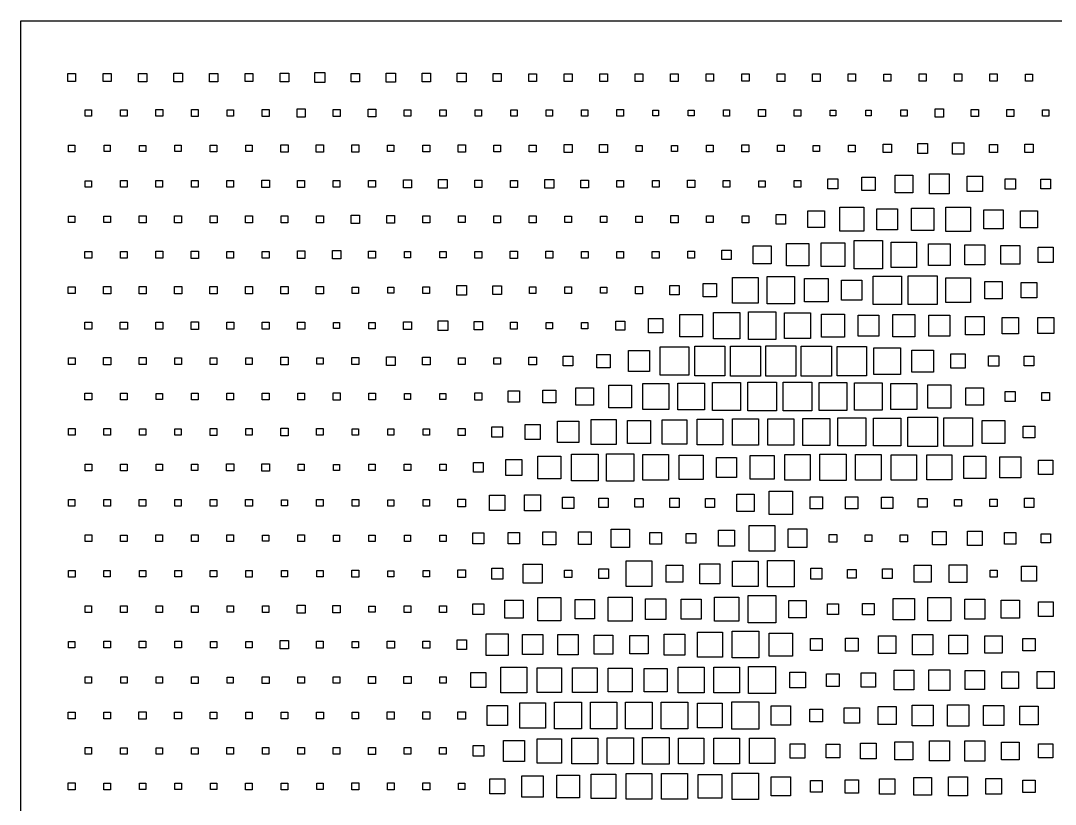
# Model space of a CAD drawing. Extents: x 0 to 29.7, y -29.7 to 0.
# Drawn here: x 0 to 19.67, y -14.9 to 0 of the extents above; entities that cross this region are included whole.
import ezdxf

# ---------------------------------------------------------------- set-up
doc = ezdxf.new("R2010")
doc.units = 0
doc.header["$MEASUREMENT"] = 0
doc.layers.add('LAYER_1', color=7, linetype='CONTINUOUS')

# ---------------------------------------------------------------- blocks, each defined once
blk = doc.blocks.new('BLOCK_2')
at = {"layer": 'LAYER_1', "color": 7}
for points in [[(0.895, -1.007), (1.045, -1.007), (1.045, -1.157), (0.895, -1.157), (0.895, -1.007)], [(1.568, -1.006), (1.719, -1.006), (1.719, -1.157), (1.568, -1.157), (1.568, -1.006)], [(2.239, -1.003), (2.396, -1.003), (2.396, -1.16), (2.239, -1.16), (2.239, -1.003)], [(2.911, -1), (3.073, -1), (3.073, -1.163), (2.911, -1.163), (2.911, -1)], [(3.586, -1.002), (3.745, -1.002), (3.745, -1.161), (3.586, -1.161), (3.586, -1.002)], [(4.264, -1.006), (4.415, -1.006), (4.415, -1.157), (4.264, -1.157), (4.264, -1.006)], [(4.93, -0.998), (5.097, -0.998), (5.097, -1.165), (4.93, -1.165), (4.93, -0.998)], [(5.591, -0.985), (5.784, -0.985), (5.784, -1.178), (5.591, -1.178), (5.591, -0.985)], [(6.283, -1.003), (6.441, -1.003), (6.441, -1.161), (6.283, -1.161), (6.283, -1.003)], [(6.95, -0.996), (7.122, -0.996), (7.122, -1.167), (6.95, -1.167), (6.95, -0.996)], [(7.629, -1.001), (7.79, -1.001), (7.79, -1.162), (7.629, -1.162), (7.629, -1.001)], [(8.3, -0.998), (8.467, -0.998), (8.467, -1.165), (8.3, -1.165), (8.3, -0.998)], [(8.98, -1.004), (9.135, -1.004), (9.135, -1.159), (8.98, -1.159), (8.98, -1.004)], [(9.659, -1.009), (9.805, -1.009), (9.805, -1.155), (9.659, -1.155), (9.659, -1.009)], [(10.332, -1.008), (10.48, -1.008), (10.48, -1.155), (10.332, -1.155), (10.332, -1.008)], [(11.007, -1.009), (11.153, -1.009), (11.153, -1.155), (11.007, -1.155), (11.007, -1.009)], [(11.68, -1.008), (11.827, -1.008), (11.827, -1.155), (11.68, -1.155), (11.68, -1.008)], [(12.355, -1.009), (12.501, -1.009), (12.501, -1.154), (12.355, -1.154), (12.355, -1.009)], [(13.033, -1.013), (13.171, -1.013), (13.171, -1.151), (13.033, -1.151), (13.033, -1.013)], [(13.706, -1.012), (13.846, -1.012), (13.846, -1.152), (13.706, -1.152), (13.706, -1.012)], [(14.377, -1.009), (14.523, -1.009), (14.523, -1.154), (14.377, -1.154), (14.377, -1.009)], [(15.052, -1.009), (15.196, -1.009), (15.196, -1.154), (15.052, -1.154), (15.052, -1.009)], [(15.729, -1.013), (15.867, -1.013), (15.867, -1.15), (15.729, -1.15), (15.729, -1.013)], [(16.405, -1.015), (16.538, -1.015), (16.538, -1.148), (16.405, -1.148), (16.405, -1.015)], [(17.078, -1.013), (17.214, -1.013), (17.214, -1.15), (17.078, -1.15), (17.078, -1.013)], [(17.75, -1.012), (17.89, -1.012), (17.89, -1.151), (17.75, -1.151), (17.75, -1.012)], [(18.424, -1.012), (18.564, -1.012), (18.564, -1.152), (18.424, -1.152), (18.424, -1.012)], [(19.101, -1.014), (19.236, -1.014), (19.236, -1.149), (19.101, -1.149), (19.101, -1.014)], [(1.228, -1.696), (1.346, -1.696), (1.346, -1.815), (1.228, -1.815), (1.228, -1.696)], [(1.899, -1.694), (2.023, -1.694), (2.023, -1.817), (1.899, -1.817), (1.899, -1.694)], [(2.571, -1.692), (2.699, -1.692), (2.699, -1.819), (2.571, -1.819), (2.571, -1.692)], [(3.244, -1.691), (3.374, -1.691), (3.374, -1.82), (3.244, -1.82), (3.244, -1.691)], [(3.922, -1.694), (4.044, -1.694), (4.044, -1.817), (3.922, -1.817), (3.922, -1.694)], [(4.593, -1.691), (4.721, -1.691), (4.721, -1.82), (4.593, -1.82), (4.593, -1.691)], [(5.253, -1.678), (5.409, -1.678), (5.409, -1.834), (5.253, -1.834), (5.253, -1.678)], [(5.938, -1.688), (6.072, -1.688), (6.072, -1.823), (5.938, -1.823), (5.938, -1.688)], [(6.604, -1.681), (6.754, -1.681), (6.754, -1.83), (6.604, -1.83), (6.604, -1.681)], [(7.29, -1.693), (7.415, -1.693), (7.415, -1.818), (7.29, -1.818), (7.29, -1.693)], [(7.965, -1.694), (8.089, -1.694), (8.089, -1.817), (7.965, -1.817), (7.965, -1.694)], [(8.641, -1.696), (8.761, -1.696), (8.761, -1.816), (8.641, -1.816), (8.641, -1.696)], [(9.315, -1.696), (9.435, -1.696), (9.435, -1.815), (9.315, -1.815), (9.315, -1.696)], [(9.99, -1.696), (10.108, -1.696), (10.108, -1.815), (9.99, -1.815), (9.99, -1.696)], [(10.662, -1.694), (10.784, -1.694), (10.784, -1.817), (10.662, -1.817), (10.662, -1.694)], [(11.334, -1.692), (11.46, -1.692), (11.46, -1.819), (11.334, -1.819), (11.334, -1.692)], [(12.015, -1.699), (12.127, -1.699), (12.127, -1.812), (12.015, -1.812), (12.015, -1.699)], [(12.69, -1.701), (12.8, -1.701), (12.8, -1.811), (12.69, -1.811), (12.69, -1.701)], [(13.361, -1.698), (13.477, -1.698), (13.477, -1.813), (13.361, -1.813), (13.361, -1.698)], [(14.027, -1.69), (14.159, -1.69), (14.159, -1.822), (14.027, -1.822), (14.027, -1.69)], [(14.706, -1.695), (14.828, -1.695), (14.828, -1.817), (14.706, -1.817), (14.706, -1.695)], [(15.387, -1.701), (15.496, -1.701), (15.496, -1.81), (15.387, -1.81), (15.387, -1.701)], [(16.063, -1.704), (16.167, -1.704), (16.167, -1.807), (16.063, -1.807), (16.063, -1.704)], [(16.729, -1.696), (16.849, -1.696), (16.849, -1.815), (16.729, -1.815), (16.729, -1.696)], [(17.385, -1.677), (17.542, -1.677), (17.542, -1.834), (17.385, -1.834), (17.385, -1.677)], [(18.069, -1.688), (18.205, -1.688), (18.205, -1.824), (18.069, -1.824), (18.069, -1.688)], [(18.746, -1.69), (18.876, -1.69), (18.876, -1.821), (18.746, -1.821), (18.746, -1.69)], [(19.425, -1.695), (19.546, -1.695), (19.546, -1.816), (19.425, -1.816), (19.425, -1.695)], [(8.314, -2.36), (8.454, -2.36), (8.454, -2.5), (8.314, -2.5), (8.314, -2.36)], [(10.331, -2.355), (10.481, -2.355), (10.481, -2.505), (10.331, -2.505), (10.331, -2.355)], [(11.005, -2.355), (11.155, -2.355), (11.155, -2.505), (11.005, -2.505), (11.005, -2.355)], [(16.393, -2.351), (16.551, -2.351), (16.551, -2.508), (16.393, -2.508), (16.393, -2.351)], [(17.052, -2.336), (17.24, -2.336), (17.24, -2.524), (17.052, -2.524), (17.052, -2.336)], [(17.714, -2.323), (17.926, -2.323), (17.926, -2.536), (17.714, -2.536), (17.714, -2.323)], [(18.419, -2.354), (18.57, -2.354), (18.57, -2.505), (18.419, -2.505), (18.419, -2.354)], [(19.089, -2.351), (19.247, -2.351), (19.247, -2.509), (19.089, -2.509), (19.089, -2.351)], [(0.907, -2.367), (1.032, -2.367), (1.032, -2.492), (0.907, -2.492), (0.907, -2.367)], [(1.584, -2.37), (1.703, -2.37), (1.703, -2.489), (1.584, -2.489), (1.584, -2.37)], [(2.259, -2.371), (2.376, -2.371), (2.376, -2.488), (2.259, -2.488), (2.259, -2.371)], [(2.93, -2.368), (3.053, -2.368), (3.053, -2.491), (2.93, -2.491), (2.93, -2.368)], [(3.603, -2.367), (3.729, -2.367), (3.729, -2.493), (3.603, -2.493), (3.603, -2.367)], [(4.28, -2.37), (4.4, -2.37), (4.4, -2.49), (4.28, -2.49), (4.28, -2.37)], [(4.944, -2.36), (5.083, -2.36), (5.083, -2.499), (4.944, -2.499), (4.944, -2.36)], [(5.619, -2.361), (5.756, -2.361), (5.756, -2.498), (5.619, -2.498), (5.619, -2.361)], [(6.293, -2.361), (6.431, -2.361), (6.431, -2.499), (6.293, -2.499), (6.293, -2.361)], [(6.975, -2.369), (7.096, -2.369), (7.096, -2.49), (6.975, -2.49), (6.975, -2.369)], [(7.645, -2.365), (7.775, -2.365), (7.775, -2.495), (7.645, -2.495), (7.645, -2.365)], [(8.993, -2.365), (9.123, -2.365), (9.123, -2.494), (8.993, -2.494), (8.993, -2.365)], [(9.667, -2.365), (9.796, -2.365), (9.796, -2.494), (9.667, -2.494), (9.667, -2.365)], [(11.697, -2.373), (11.811, -2.373), (11.811, -2.487), (11.697, -2.487), (11.697, -2.373)], [(12.37, -2.372), (12.486, -2.372), (12.486, -2.488), (12.37, -2.488), (12.37, -2.372)], [(13.038, -2.365), (13.166, -2.365), (13.166, -2.494), (13.038, -2.494), (13.038, -2.365)], [(13.71, -2.364), (13.842, -2.364), (13.842, -2.495), (13.71, -2.495), (13.71, -2.364)], [(14.388, -2.368), (14.512, -2.368), (14.512, -2.491), (14.388, -2.491), (14.388, -2.368)], [(15.066, -2.371), (15.182, -2.371), (15.182, -2.488), (15.066, -2.488), (15.066, -2.371)], [(15.733, -2.365), (15.863, -2.365), (15.863, -2.495), (15.733, -2.495), (15.733, -2.365)], [(16.622, -2.937), (16.956, -2.937), (16.956, -3.271), (16.622, -3.271), (16.622, -2.937)], [(17.275, -2.915), (17.651, -2.915), (17.651, -3.292), (17.275, -3.292), (17.275, -2.915)], [(1.227, -3.044), (1.347, -3.044), (1.347, -3.164), (1.227, -3.164), (1.227, -3.044)], [(1.899, -3.042), (2.022, -3.042), (2.022, -3.165), (1.899, -3.165), (1.899, -3.042)], [(2.571, -3.04), (2.698, -3.04), (2.698, -3.167), (2.571, -3.167), (2.571, -3.04)], [(3.244, -3.039), (3.374, -3.039), (3.374, -3.169), (3.244, -3.169), (3.244, -3.039)], [(3.92, -3.041), (4.045, -3.041), (4.045, -3.166), (3.92, -3.166), (3.92, -3.041)], [(4.586, -3.032), (4.728, -3.032), (4.728, -3.175), (4.586, -3.175), (4.586, -3.032)], [(5.265, -3.038), (5.397, -3.038), (5.397, -3.17), (5.265, -3.17), (5.265, -3.038)], [(5.941, -3.04), (6.069, -3.04), (6.069, -3.168), (5.941, -3.168), (5.941, -3.04)], [(6.614, -3.038), (6.744, -3.038), (6.744, -3.169), (6.614, -3.169), (6.614, -3.038)], [(7.274, -3.025), (7.432, -3.025), (7.432, -3.182), (7.274, -3.182), (7.274, -3.025)], [(7.945, -3.022), (8.109, -3.022), (8.109, -3.185), (7.945, -3.185), (7.945, -3.022)], [(8.633, -3.036), (8.769, -3.036), (8.769, -3.172), (8.633, -3.172), (8.633, -3.036)], [(9.308, -3.037), (9.442, -3.037), (9.442, -3.17), (9.308, -3.17), (9.308, -3.037)], [(9.966, -3.021), (10.132, -3.021), (10.132, -3.187), (9.966, -3.187), (9.966, -3.021)], [(10.65, -3.03), (10.796, -3.03), (10.796, -3.177), (10.65, -3.177), (10.65, -3.03)], [(11.334, -3.041), (11.46, -3.041), (11.46, -3.166), (11.334, -3.166), (11.334, -3.041)], [(12.008, -3.04), (12.134, -3.04), (12.134, -3.167), (12.008, -3.167), (12.008, -3.04)], [(12.675, -3.033), (12.815, -3.033), (12.815, -3.174), (12.675, -3.174), (12.675, -3.033)], [(13.356, -3.041), (13.482, -3.041), (13.482, -3.167), (13.356, -3.167), (13.356, -3.041)], [(14.032, -3.043), (14.154, -3.043), (14.154, -3.165), (14.032, -3.165), (14.032, -3.043)], [(14.703, -3.04), (14.831, -3.04), (14.831, -3.167), (14.703, -3.167), (14.703, -3.04)], [(15.346, -3.008), (15.536, -3.008), (15.536, -3.199), (15.346, -3.199), (15.346, -3.008)], [(15.987, -2.975), (16.244, -2.975), (16.244, -3.232), (15.987, -3.232), (15.987, -2.975)], [(17.992, -2.958), (18.283, -2.958), (18.283, -3.249), (17.992, -3.249), (17.992, -2.958)], [(18.713, -3.006), (18.909, -3.006), (18.909, -3.202), (18.713, -3.202), (18.713, -3.006)], [(19.394, -3.012), (19.576, -3.012), (19.576, -3.195), (19.394, -3.195), (19.394, -3.012)], [(0.907, -3.715), (1.032, -3.715), (1.032, -3.841), (0.907, -3.841), (0.907, -3.715)], [(1.581, -3.715), (1.706, -3.715), (1.706, -3.84), (1.581, -3.84), (1.581, -3.715)], [(2.25, -3.71), (2.385, -3.71), (2.385, -3.845), (2.25, -3.845), (2.25, -3.71)], [(2.926, -3.712), (3.057, -3.712), (3.057, -3.843), (2.926, -3.843), (2.926, -3.712)], [(3.6, -3.712), (3.732, -3.712), (3.732, -3.844), (3.6, -3.844), (3.6, -3.712)], [(4.275, -3.713), (4.404, -3.713), (4.404, -3.842), (4.275, -3.842), (4.275, -3.713)], [(4.949, -3.713), (5.078, -3.713), (5.078, -3.842), (4.949, -3.842), (4.949, -3.713)], [(5.621, -3.711), (5.754, -3.711), (5.754, -3.844), (5.621, -3.844), (5.621, -3.711)], [(6.284, -3.7), (6.44, -3.7), (6.44, -3.855), (6.284, -3.855), (6.284, -3.7)], [(6.963, -3.705), (7.108, -3.705), (7.108, -3.85), (6.963, -3.85), (6.963, -3.705)], [(7.644, -3.712), (7.776, -3.712), (7.776, -3.844), (7.644, -3.844), (7.644, -3.712)], [(8.32, -3.714), (8.447, -3.714), (8.447, -3.841), (8.32, -3.841), (8.32, -3.714)], [(8.994, -3.713), (9.122, -3.713), (9.122, -3.842), (8.994, -3.842), (8.994, -3.713)], [(9.666, -3.712), (9.797, -3.712), (9.797, -3.843), (9.666, -3.843), (9.666, -3.712)], [(10.344, -3.716), (10.468, -3.716), (10.468, -3.839), (10.344, -3.839), (10.344, -3.716)], [(11.02, -3.718), (11.14, -3.718), (11.14, -3.838), (11.02, -3.838), (11.02, -3.718)], [(11.692, -3.715), (11.816, -3.715), (11.816, -3.84), (11.692, -3.84), (11.692, -3.715)], [(12.358, -3.708), (12.498, -3.708), (12.498, -3.847), (12.358, -3.847), (12.358, -3.708)], [(13.038, -3.714), (13.166, -3.714), (13.166, -3.841), (13.038, -3.841), (13.038, -3.714)], [(13.712, -3.713), (13.84, -3.713), (13.84, -3.842), (13.712, -3.842), (13.712, -3.713)], [(14.359, -3.686), (14.541, -3.686), (14.541, -3.869), (14.359, -3.869), (14.359, -3.686)], [(14.966, -3.619), (15.282, -3.619), (15.282, -3.936), (14.966, -3.936), (14.966, -3.619)], [(15.57, -3.549), (16.026, -3.549), (16.026, -4.006), (15.57, -4.006), (15.57, -3.549)], [(16.274, -3.58), (16.67, -3.58), (16.67, -3.975), (16.274, -3.975), (16.274, -3.58)], [(16.933, -3.565), (17.359, -3.565), (17.359, -3.99), (16.933, -3.99), (16.933, -3.565)], [(17.587, -3.545), (18.053, -3.545), (18.053, -4.011), (17.587, -4.011), (17.587, -3.545)], [(18.311, -3.595), (18.677, -3.595), (18.677, -3.96), (18.311, -3.96), (18.311, -3.595)], [(19.006, -3.616), (19.33, -3.616), (19.33, -3.94), (19.006, -3.94), (19.006, -3.616)], [(13.923, -4.282), (14.263, -4.282), (14.263, -4.622), (13.923, -4.622), (13.923, -4.282)], [(14.555, -4.239), (14.979, -4.239), (14.979, -4.664), (14.555, -4.664), (14.555, -4.239)], [(15.217, -4.227), (15.665, -4.227), (15.665, -4.676), (15.217, -4.676), (15.217, -4.227)], [(15.845, -4.181), (16.385, -4.181), (16.385, -4.722), (15.845, -4.722), (15.845, -4.181)], [(16.548, -4.21), (17.03, -4.21), (17.03, -4.693), (16.548, -4.693), (16.548, -4.21)], [(17.256, -4.245), (17.67, -4.245), (17.67, -4.659), (17.256, -4.659), (17.256, -4.245)], [(17.945, -4.26), (18.329, -4.26), (18.329, -4.644), (17.945, -4.644), (17.945, -4.26)], [(18.632, -4.273), (18.99, -4.273), (18.99, -4.631), (18.632, -4.631), (18.632, -4.273)], [(19.341, -4.308), (19.629, -4.308), (19.629, -4.596), (19.341, -4.596), (19.341, -4.308)], [(1.222, -4.387), (1.352, -4.387), (1.352, -4.517), (1.222, -4.517), (1.222, -4.387)], [(1.897, -4.388), (2.025, -4.388), (2.025, -4.515), (1.897, -4.515), (1.897, -4.388)], [(2.569, -4.386), (2.701, -4.386), (2.701, -4.518), (2.569, -4.518), (2.569, -4.386)], [(3.24, -4.383), (3.377, -4.383), (3.377, -4.52), (3.24, -4.52), (3.24, -4.383)], [(3.918, -4.387), (4.048, -4.387), (4.048, -4.517), (3.918, -4.517), (3.918, -4.387)], [(4.592, -4.387), (4.721, -4.387), (4.721, -4.516), (4.592, -4.516), (4.592, -4.387)], [(5.259, -4.379), (5.403, -4.379), (5.403, -4.524), (5.259, -4.524), (5.259, -4.379)], [(5.926, -4.373), (6.084, -4.373), (6.084, -4.531), (5.926, -4.531), (5.926, -4.373)], [(6.613, -4.386), (6.745, -4.386), (6.745, -4.518), (6.613, -4.518), (6.613, -4.386)], [(7.293, -4.392), (7.413, -4.392), (7.413, -4.512), (7.293, -4.512), (7.293, -4.392)], [(7.966, -4.391), (8.088, -4.391), (8.088, -4.512), (7.966, -4.512), (7.966, -4.391)], [(8.636, -4.387), (8.766, -4.387), (8.766, -4.517), (8.636, -4.517), (8.636, -4.387)], [(9.304, -4.381), (9.446, -4.381), (9.446, -4.523), (9.304, -4.523), (9.304, -4.381)], [(9.983, -4.386), (10.115, -4.386), (10.115, -4.517), (9.983, -4.517), (9.983, -4.386)], [(10.66, -4.388), (10.786, -4.388), (10.786, -4.515), (10.66, -4.515), (10.66, -4.388)], [(11.333, -4.388), (11.461, -4.388), (11.461, -4.516), (11.333, -4.516), (11.333, -4.388)], [(12.006, -4.387), (12.136, -4.387), (12.136, -4.516), (12.006, -4.516), (12.006, -4.387)], [(12.679, -4.386), (12.811, -4.386), (12.811, -4.517), (12.679, -4.517), (12.679, -4.386)], [(13.33, -4.363), (13.508, -4.363), (13.508, -4.541), (13.33, -4.541), (13.33, -4.363)], [(13.532, -4.882), (14.02, -4.882), (14.02, -5.37), (13.532, -5.37), (13.532, -4.882)], [(14.191, -4.866), (14.709, -4.866), (14.709, -5.385), (14.191, -5.385), (14.191, -4.866)], [(14.901, -4.903), (15.347, -4.903), (15.347, -5.348), (14.901, -5.348), (14.901, -4.903)], [(16.202, -4.856), (16.742, -4.856), (16.742, -5.396), (16.202, -5.396), (16.202, -4.856)], [(16.872, -4.852), (17.42, -4.852), (17.42, -5.4), (16.872, -5.4), (16.872, -4.852)], [(17.586, -4.892), (18.054, -4.892), (18.054, -5.36), (17.586, -5.36), (17.586, -4.892)], [(0.905, -5.061), (1.034, -5.061), (1.034, -5.19), (0.905, -5.19), (0.905, -5.061)], [(1.575, -5.057), (1.712, -5.057), (1.712, -5.194), (1.575, -5.194), (1.575, -5.057)], [(2.25, -5.058), (2.386, -5.058), (2.386, -5.194), (2.25, -5.194), (2.25, -5.058)], [(2.923, -5.057), (3.061, -5.057), (3.061, -5.195), (2.923, -5.195), (2.923, -5.057)], [(3.595, -5.055), (3.736, -5.055), (3.736, -5.196), (3.595, -5.196), (3.595, -5.055)], [(4.271, -5.057), (4.408, -5.057), (4.408, -5.194), (4.271, -5.194), (4.271, -5.057)], [(4.946, -5.058), (5.082, -5.058), (5.082, -5.194), (4.946, -5.194), (4.946, -5.058)], [(5.619, -5.057), (5.756, -5.057), (5.756, -5.194), (5.619, -5.194), (5.619, -5.057)], [(6.302, -5.066), (6.422, -5.066), (6.422, -5.186), (6.302, -5.186), (6.302, -5.066)], [(6.981, -5.071), (7.09, -5.071), (7.09, -5.18), (6.981, -5.18), (6.981, -5.071)], [(7.647, -5.063), (7.772, -5.063), (7.772, -5.188), (7.647, -5.188), (7.647, -5.063)], [(8.292, -5.034), (8.475, -5.034), (8.475, -5.217), (8.292, -5.217), (8.292, -5.034)], [(8.975, -5.043), (9.141, -5.043), (9.141, -5.209), (8.975, -5.209), (8.975, -5.043)], [(9.669, -5.063), (9.794, -5.063), (9.794, -5.188), (9.669, -5.188), (9.669, -5.063)], [(10.344, -5.064), (10.468, -5.064), (10.468, -5.187), (10.344, -5.187), (10.344, -5.064)], [(11.021, -5.067), (11.139, -5.067), (11.139, -5.184), (11.021, -5.184), (11.021, -5.067)], [(11.685, -5.057), (11.822, -5.057), (11.822, -5.194), (11.685, -5.194), (11.685, -5.057)], [(12.338, -5.035), (12.518, -5.035), (12.518, -5.216), (12.338, -5.216), (12.338, -5.035)], [(12.975, -4.998), (13.229, -4.998), (13.229, -5.253), (12.975, -5.253), (12.975, -4.998)], [(15.605, -4.933), (15.991, -4.933), (15.991, -5.318), (15.605, -5.318), (15.605, -4.933)], [(18.329, -4.961), (18.659, -4.961), (18.659, -5.291), (18.329, -5.291), (18.329, -4.961)], [(19.021, -4.978), (19.316, -4.978), (19.316, -5.273), (19.021, -5.273), (19.021, -4.978)], [(11.934, -5.662), (12.208, -5.662), (12.208, -5.937), (11.934, -5.937), (11.934, -5.662)], [(12.531, -5.586), (12.959, -5.586), (12.959, -6.013), (12.531, -6.013), (12.531, -5.586)], [(13.168, -5.549), (13.67, -5.549), (13.67, -6.051), (13.168, -6.051), (13.168, -5.549)], [(13.832, -5.539), (14.354, -5.539), (14.354, -6.061), (13.832, -6.061), (13.832, -5.539)], [(14.522, -5.554), (15.012, -5.554), (15.012, -6.045), (14.522, -6.045), (14.522, -5.554)], [(15.225, -5.584), (15.657, -5.584), (15.657, -6.016), (15.225, -6.016), (15.225, -5.584)], [(15.917, -5.602), (16.313, -5.602), (16.313, -5.998), (15.917, -5.998), (15.917, -5.602)], [(16.579, -5.59), (16.999, -5.59), (16.999, -6.01), (16.579, -6.01), (16.579, -5.59)], [(17.266, -5.603), (17.66, -5.603), (17.66, -5.997), (17.266, -5.997), (17.266, -5.603)], [(17.963, -5.625), (18.312, -5.625), (18.312, -5.974), (17.963, -5.974), (17.963, -5.625)], [(18.657, -5.645), (18.965, -5.645), (18.965, -5.954), (18.657, -5.954), (18.657, -5.645)], [(19.333, -5.648), (19.637, -5.648), (19.637, -5.952), (19.333, -5.952), (19.333, -5.648)], [(1.222, -5.735), (1.352, -5.735), (1.352, -5.865), (1.222, -5.865), (1.222, -5.735)], [(1.893, -5.732), (2.029, -5.732), (2.029, -5.867), (1.893, -5.867), (1.893, -5.732)], [(2.566, -5.731), (2.704, -5.731), (2.704, -5.868), (2.566, -5.868), (2.566, -5.731)], [(3.238, -5.728), (3.38, -5.728), (3.38, -5.871), (3.238, -5.871), (3.238, -5.728)], [(3.917, -5.734), (4.049, -5.734), (4.049, -5.866), (3.917, -5.866), (3.917, -5.734)], [(4.592, -5.735), (4.722, -5.735), (4.722, -5.865), (4.592, -5.865), (4.592, -5.735)], [(5.263, -5.732), (5.399, -5.732), (5.399, -5.867), (5.263, -5.867), (5.263, -5.732)], [(5.947, -5.742), (6.062, -5.742), (6.062, -5.857), (5.947, -5.857), (5.947, -5.742)], [(6.617, -5.738), (6.741, -5.738), (6.741, -5.861), (6.617, -5.861), (6.617, -5.738)], [(7.278, -5.725), (7.427, -5.725), (7.427, -5.874), (7.278, -5.874), (7.278, -5.725)], [(7.936, -5.709), (8.118, -5.709), (8.118, -5.891), (7.936, -5.891), (7.936, -5.709)], [(8.623, -5.722), (8.779, -5.722), (8.779, -5.878), (8.623, -5.878), (8.623, -5.722)], [(9.31, -5.735), (9.44, -5.735), (9.44, -5.864), (9.31, -5.864), (9.31, -5.735)], [(9.99, -5.741), (10.108, -5.741), (10.108, -5.859), (9.99, -5.859), (9.99, -5.741)], [(10.662, -5.739), (10.784, -5.739), (10.784, -5.861), (10.662, -5.861), (10.662, -5.739)], [(11.312, -5.714), (11.482, -5.714), (11.482, -5.885), (11.312, -5.885), (11.312, -5.714)], [(11.555, -6.275), (11.952, -6.275), (11.952, -6.672), (11.555, -6.672), (11.555, -6.275)], [(12.158, -6.204), (12.698, -6.204), (12.698, -6.743), (12.158, -6.743), (12.158, -6.204)], [(12.818, -6.19), (13.386, -6.19), (13.386, -6.757), (12.818, -6.757), (12.818, -6.19)], [(13.49, -6.188), (14.062, -6.188), (14.062, -6.76), (13.49, -6.76), (13.49, -6.188)], [(14.162, -6.186), (14.738, -6.186), (14.738, -6.762), (14.162, -6.762), (14.162, -6.186)], [(14.837, -6.187), (15.411, -6.187), (15.411, -6.76), (14.837, -6.76), (14.837, -6.187)], [(15.519, -6.195), (16.077, -6.195), (16.077, -6.753), (15.519, -6.753), (15.519, -6.195)], [(16.219, -6.221), (16.725, -6.221), (16.725, -6.727), (16.219, -6.727), (16.219, -6.221)], [(16.937, -6.265), (17.355, -6.265), (17.355, -6.683), (16.937, -6.683), (16.937, -6.265)], [(0.906, -6.41), (1.034, -6.41), (1.034, -6.538), (0.906, -6.538), (0.906, -6.41)], [(1.576, -6.406), (1.712, -6.406), (1.712, -6.542), (1.576, -6.542), (1.576, -6.406)], [(2.25, -6.406), (2.385, -6.406), (2.385, -6.541), (2.25, -6.541), (2.25, -6.406)], [(2.927, -6.409), (3.057, -6.409), (3.057, -6.539), (2.927, -6.539), (2.927, -6.409)], [(3.602, -6.41), (3.729, -6.41), (3.729, -6.537), (3.602, -6.537), (3.602, -6.41)], [(4.278, -6.412), (4.401, -6.412), (4.401, -6.536), (4.278, -6.536), (4.278, -6.412)], [(4.942, -6.402), (5.085, -6.402), (5.085, -6.545), (4.942, -6.545), (4.942, -6.402)], [(5.627, -6.413), (5.748, -6.413), (5.748, -6.534), (5.627, -6.534), (5.627, -6.413)], [(6.295, -6.407), (6.429, -6.407), (6.429, -6.541), (6.295, -6.541), (6.295, -6.407)], [(6.953, -6.391), (7.118, -6.391), (7.118, -6.556), (6.953, -6.556), (6.953, -6.391)], [(7.637, -6.401), (7.782, -6.401), (7.782, -6.546), (7.637, -6.546), (7.637, -6.401)], [(8.321, -6.411), (8.446, -6.411), (8.446, -6.536), (8.321, -6.536), (8.321, -6.411)], [(8.997, -6.413), (9.119, -6.413), (9.119, -6.535), (8.997, -6.535), (8.997, -6.413)], [(9.66, -6.402), (9.804, -6.402), (9.804, -6.546), (9.66, -6.546), (9.66, -6.402)], [(10.312, -6.38), (10.499, -6.38), (10.499, -6.567), (10.312, -6.567), (10.312, -6.38)], [(10.953, -6.346), (11.207, -6.346), (11.207, -6.601), (10.953, -6.601), (10.953, -6.346)], [(17.684, -6.337), (17.956, -6.337), (17.956, -6.61), (17.684, -6.61), (17.684, -6.337)], [(18.397, -6.377), (18.591, -6.377), (18.591, -6.57), (18.397, -6.57), (18.397, -6.377)], [(19.076, -6.382), (19.26, -6.382), (19.26, -6.566), (19.076, -6.566), (19.076, -6.382)], [(13.153, -6.881), (13.686, -6.881), (13.686, -7.414), (13.153, -7.414), (13.153, -6.881)], [(13.82, -6.874), (14.366, -6.874), (14.366, -7.421), (13.82, -7.421), (13.82, -6.874)], [(14.493, -6.873), (15.041, -6.873), (15.041, -7.422), (14.493, -7.422), (14.493, -6.873)], [(15.176, -6.883), (15.706, -6.883), (15.706, -7.413), (15.176, -7.413), (15.176, -6.883)], [(5.937, -7.08), (6.073, -7.08), (6.073, -7.215), (5.937, -7.215), (5.937, -7.08)], [(8.633, -7.08), (8.768, -7.08), (8.768, -7.215), (8.633, -7.215), (8.633, -7.08)], [(9.266, -7.039), (9.484, -7.039), (9.484, -7.257), (9.266, -7.257), (9.266, -7.039)], [(9.926, -7.025), (10.172, -7.025), (10.172, -7.27), (9.926, -7.27), (9.926, -7.025)], [(10.556, -6.98), (10.89, -6.98), (10.89, -7.315), (10.556, -7.315), (10.556, -6.98)], [(11.18, -6.931), (11.614, -6.931), (11.614, -7.364), (11.18, -7.364), (11.18, -6.931)], [(11.824, -6.901), (12.318, -6.901), (12.318, -7.395), (11.824, -7.395), (11.824, -6.901)], [(12.489, -6.892), (13.001, -6.892), (13.001, -7.404), (12.489, -7.404), (12.489, -6.892)], [(15.853, -6.886), (16.377, -6.886), (16.377, -7.41), (15.853, -7.41), (15.853, -6.886)], [(16.54, -6.899), (17.038, -6.899), (17.038, -7.397), (16.54, -7.397), (16.54, -6.899)], [(17.242, -6.927), (17.684, -6.927), (17.684, -7.369), (17.242, -7.369), (17.242, -6.927)], [(17.969, -6.98), (18.305, -6.98), (18.305, -7.315), (17.969, -7.315), (17.969, -6.98)], [(18.716, -7.053), (18.906, -7.053), (18.906, -7.243), (18.716, -7.243), (18.716, -7.053)], [(19.41, -7.073), (19.56, -7.073), (19.56, -7.223), (19.41, -7.223), (19.41, -7.073)], [(1.221, -7.082), (1.352, -7.082), (1.352, -7.213), (1.221, -7.213), (1.221, -7.082)], [(1.9, -7.087), (2.022, -7.087), (2.022, -7.209), (1.9, -7.209), (1.9, -7.087)], [(2.575, -7.088), (2.694, -7.088), (2.694, -7.207), (2.575, -7.207), (2.575, -7.088)], [(3.247, -7.085), (3.371, -7.085), (3.371, -7.21), (3.247, -7.21), (3.247, -7.085)], [(3.919, -7.084), (4.047, -7.084), (4.047, -7.212), (3.919, -7.212), (3.919, -7.084)], [(4.593, -7.084), (4.721, -7.084), (4.721, -7.212), (4.593, -7.212), (4.593, -7.084)], [(5.267, -7.084), (5.394, -7.084), (5.394, -7.211), (5.267, -7.211), (5.267, -7.084)], [(6.615, -7.084), (6.743, -7.084), (6.743, -7.211), (6.615, -7.211), (6.615, -7.084)], [(7.296, -7.091), (7.41, -7.091), (7.41, -7.205), (7.296, -7.205), (7.296, -7.091)], [(7.97, -7.091), (8.084, -7.091), (8.084, -7.204), (7.97, -7.204), (7.97, -7.091)], [(10.203, -7.618), (10.609, -7.618), (10.609, -8.025), (10.203, -8.025), (10.203, -7.618)], [(10.842, -7.584), (11.318, -7.584), (11.318, -8.06), (10.842, -8.06), (10.842, -7.584)], [(11.535, -7.603), (11.973, -7.603), (11.973, -8.041), (11.535, -8.041), (11.535, -7.603)], [(12.194, -7.588), (12.662, -7.588), (12.662, -8.055), (12.194, -8.055), (12.194, -7.588)], [(12.857, -7.577), (13.347, -7.577), (13.347, -8.067), (12.857, -8.067), (12.857, -7.577)], [(13.528, -7.574), (14.024, -7.574), (14.024, -8.07), (13.528, -8.07), (13.528, -7.574)], [(14.2, -7.572), (14.7, -7.572), (14.7, -8.072), (14.2, -8.072), (14.2, -7.572)], [(14.866, -7.564), (15.382, -7.564), (15.382, -8.08), (14.866, -8.08), (14.866, -7.564)], [(15.532, -7.555), (16.064, -7.555), (16.064, -8.088), (15.532, -8.088), (15.532, -7.555)], [(16.21, -7.559), (16.734, -7.559), (16.734, -8.084), (16.21, -8.084), (16.21, -7.559)], [(16.867, -7.543), (17.425, -7.543), (17.425, -8.1), (16.867, -8.1), (16.867, -7.543)], [(17.548, -7.55), (18.092, -7.55), (18.092, -8.094), (17.548, -8.094), (17.548, -7.55)], [(18.278, -7.606), (18.71, -7.606), (18.71, -8.038), (18.278, -8.038), (18.278, -7.606)], [(0.906, -7.759), (1.033, -7.759), (1.033, -7.885), (0.906, -7.885), (0.906, -7.759)], [(1.58, -7.758), (1.707, -7.758), (1.707, -7.885), (1.58, -7.885), (1.58, -7.758)], [(2.256, -7.76), (2.379, -7.76), (2.379, -7.883), (2.256, -7.883), (2.256, -7.76)], [(2.93, -7.76), (3.053, -7.76), (3.053, -7.883), (2.93, -7.883), (2.93, -7.76)], [(3.602, -7.758), (3.73, -7.758), (3.73, -7.886), (3.602, -7.886), (3.602, -7.758)], [(4.277, -7.759), (4.403, -7.759), (4.403, -7.885), (4.277, -7.885), (4.277, -7.759)], [(4.942, -7.75), (5.085, -7.75), (5.085, -7.893), (4.942, -7.893), (4.942, -7.75)], [(5.625, -7.759), (5.751, -7.759), (5.751, -7.885), (5.625, -7.885), (5.625, -7.759)], [(6.304, -7.764), (6.42, -7.764), (6.42, -7.88), (6.304, -7.88), (6.304, -7.764)], [(6.978, -7.764), (7.094, -7.764), (7.094, -7.88), (6.978, -7.88), (6.978, -7.764)], [(7.65, -7.762), (7.77, -7.762), (7.77, -7.881), (7.65, -7.881), (7.65, -7.762)], [(8.318, -7.756), (8.449, -7.756), (8.449, -7.887), (8.318, -7.887), (8.318, -7.756)], [(8.958, -7.722), (9.158, -7.722), (9.158, -7.922), (8.958, -7.922), (8.958, -7.722)], [(9.592, -7.682), (9.872, -7.682), (9.872, -7.962), (9.592, -7.962), (9.592, -7.682)], [(19.059, -7.712), (19.278, -7.712), (19.278, -7.931), (19.059, -7.931), (19.059, -7.712)], [(10.47, -8.243), (10.976, -8.243), (10.976, -8.749), (10.47, -8.749), (10.47, -8.243)], [(11.138, -8.237), (11.656, -8.237), (11.656, -8.755), (11.138, -8.755), (11.138, -8.237)], [(11.828, -8.253), (12.314, -8.253), (12.314, -8.739), (11.828, -8.739), (11.828, -8.253)], [(14.525, -8.253), (15.009, -8.253), (15.009, -8.738), (14.525, -8.738), (14.525, -8.253)], [(15.19, -8.245), (15.692, -8.245), (15.692, -8.747), (15.19, -8.747), (15.19, -8.245)], [(15.871, -8.252), (16.359, -8.252), (16.359, -8.74), (15.871, -8.74), (15.871, -8.252)], [(16.548, -8.255), (17.03, -8.255), (17.03, -8.737), (16.548, -8.737), (16.548, -8.255)], [(17.224, -8.257), (17.702, -8.257), (17.702, -8.735), (17.224, -8.735), (17.224, -8.257)], [(1.223, -8.432), (1.35, -8.432), (1.35, -8.559), (1.223, -8.559), (1.223, -8.432)], [(1.897, -8.432), (2.024, -8.432), (2.024, -8.559), (1.897, -8.559), (1.897, -8.432)], [(2.574, -8.435), (2.696, -8.435), (2.696, -8.557), (2.574, -8.557), (2.574, -8.435)], [(3.249, -8.436), (3.369, -8.436), (3.369, -8.555), (3.249, -8.555), (3.249, -8.436)], [(3.915, -8.428), (4.051, -8.428), (4.051, -8.564), (3.915, -8.564), (3.915, -8.428)], [(4.587, -8.426), (4.727, -8.426), (4.727, -8.566), (4.587, -8.566), (4.587, -8.426)], [(5.272, -8.437), (5.39, -8.437), (5.39, -8.555), (5.272, -8.555), (5.272, -8.437)], [(5.948, -8.439), (6.062, -8.439), (6.062, -8.553), (5.948, -8.553), (5.948, -8.439)], [(6.619, -8.436), (6.739, -8.436), (6.739, -8.555), (6.619, -8.555), (6.619, -8.436)], [(7.291, -8.434), (7.414, -8.434), (7.414, -8.557), (7.291, -8.557), (7.291, -8.434)], [(7.968, -8.436), (8.086, -8.436), (8.086, -8.555), (7.968, -8.555), (7.968, -8.436)], [(8.609, -8.403), (8.793, -8.403), (8.793, -8.588), (8.609, -8.588), (8.609, -8.403)], [(9.223, -8.343), (9.527, -8.343), (9.527, -8.648), (9.223, -8.648), (9.223, -8.343)], [(9.833, -8.28), (10.265, -8.28), (10.265, -8.712), (9.833, -8.712), (9.833, -8.28)], [(12.515, -8.266), (12.975, -8.266), (12.975, -8.726), (12.515, -8.726), (12.515, -8.266)], [(13.229, -8.306), (13.609, -8.306), (13.609, -8.685), (13.229, -8.685), (13.229, -8.306)], [(13.867, -8.269), (14.32, -8.269), (14.32, -8.722), (13.867, -8.722), (13.867, -8.269)], [(17.926, -8.284), (18.349, -8.284), (18.349, -8.707), (17.926, -8.707), (17.926, -8.284)], [(18.613, -8.297), (19.01, -8.297), (19.01, -8.694), (18.613, -8.694), (18.613, -8.297)], [(19.349, -8.359), (19.622, -8.359), (19.622, -8.632), (19.349, -8.632), (19.349, -8.359)], [(8.912, -9.024), (9.203, -9.024), (9.203, -9.315), (8.912, -9.315), (8.912, -9.024)], [(9.58, -9.018), (9.883, -9.018), (9.883, -9.321), (9.58, -9.321), (9.58, -9.018)], [(13.611, -9.005), (13.941, -9.005), (13.941, -9.335), (13.611, -9.335), (13.611, -9.005)], [(14.226, -8.946), (14.674, -8.946), (14.674, -9.394), (14.226, -9.394), (14.226, -8.946)], [(0.908, -9.108), (1.032, -9.108), (1.032, -9.232), (0.908, -9.232), (0.908, -9.108)], [(1.581, -9.107), (1.706, -9.107), (1.706, -9.232), (1.581, -9.232), (1.581, -9.107)], [(2.254, -9.106), (2.381, -9.106), (2.381, -9.233), (2.254, -9.233), (2.254, -9.106)], [(2.931, -9.109), (3.053, -9.109), (3.053, -9.231), (2.931, -9.231), (2.931, -9.109)], [(3.601, -9.105), (3.73, -9.105), (3.73, -9.235), (3.601, -9.235), (3.601, -9.105)], [(4.275, -9.106), (4.404, -9.106), (4.404, -9.234), (4.275, -9.234), (4.275, -9.106)], [(4.957, -9.114), (5.07, -9.114), (5.07, -9.226), (4.957, -9.226), (4.957, -9.114)], [(5.625, -9.107), (5.75, -9.107), (5.75, -9.232), (5.625, -9.232), (5.625, -9.107)], [(6.298, -9.106), (6.426, -9.106), (6.426, -9.234), (6.298, -9.234), (6.298, -9.106)], [(6.976, -9.11), (7.096, -9.11), (7.096, -9.23), (6.976, -9.23), (6.976, -9.11)], [(7.649, -9.109), (7.77, -9.109), (7.77, -9.23), (7.649, -9.23), (7.649, -9.109)], [(8.311, -9.097), (8.457, -9.097), (8.457, -9.243), (8.311, -9.243), (8.311, -9.097)], [(10.299, -9.062), (10.513, -9.062), (10.513, -9.277), (10.299, -9.277), (10.299, -9.062)], [(10.99, -9.08), (11.17, -9.08), (11.17, -9.26), (10.99, -9.26), (10.99, -9.08)], [(11.674, -9.09), (11.834, -9.09), (11.834, -9.25), (11.674, -9.25), (11.674, -9.09)], [(12.338, -9.08), (12.517, -9.08), (12.517, -9.259), (12.338, -9.259), (12.338, -9.08)], [(13.016, -9.084), (13.188, -9.084), (13.188, -9.256), (13.016, -9.256), (13.016, -9.084)], [(15.009, -9.055), (15.239, -9.055), (15.239, -9.285), (15.009, -9.285), (15.009, -9.055)], [(15.682, -9.054), (15.914, -9.054), (15.914, -9.285), (15.682, -9.285), (15.682, -9.054)], [(16.366, -9.064), (16.578, -9.064), (16.578, -9.276), (16.366, -9.276), (16.366, -9.064)], [(17.061, -9.085), (17.231, -9.085), (17.231, -9.255), (17.061, -9.255), (17.061, -9.085)], [(17.753, -9.103), (17.887, -9.103), (17.887, -9.236), (17.753, -9.236), (17.753, -9.103)], [(18.424, -9.1), (18.564, -9.1), (18.564, -9.24), (18.424, -9.24), (18.424, -9.1)], [(19.08, -9.082), (19.256, -9.082), (19.256, -9.257), (19.08, -9.257), (19.08, -9.082)], [(13.849, -9.599), (14.338, -9.599), (14.338, -10.088), (13.849, -10.088), (13.849, -9.599)], [(1.224, -9.781), (1.35, -9.781), (1.35, -9.907), (1.224, -9.907), (1.224, -9.781)], [(1.899, -9.782), (2.023, -9.782), (2.023, -9.906), (1.899, -9.906), (1.899, -9.782)], [(2.572, -9.781), (2.697, -9.781), (2.697, -9.906), (2.572, -9.906), (2.572, -9.781)], [(3.245, -9.78), (3.372, -9.78), (3.372, -9.907), (3.245, -9.907), (3.245, -9.78)], [(3.918, -9.779), (4.048, -9.779), (4.048, -9.908), (3.918, -9.908), (3.918, -9.779)], [(4.599, -9.786), (4.715, -9.786), (4.715, -9.901), (4.599, -9.901), (4.599, -9.786)], [(5.267, -9.78), (5.395, -9.78), (5.395, -9.908), (5.267, -9.908), (5.267, -9.78)], [(5.946, -9.785), (6.063, -9.785), (6.063, -9.902), (5.946, -9.902), (5.946, -9.785)], [(6.617, -9.782), (6.741, -9.782), (6.741, -9.906), (6.617, -9.906), (6.617, -9.782)], [(7.293, -9.784), (7.413, -9.784), (7.413, -9.904), (7.293, -9.904), (7.293, -9.784)], [(7.967, -9.784), (8.087, -9.784), (8.087, -9.903), (7.967, -9.903), (7.967, -9.784)], [(8.595, -9.738), (8.807, -9.738), (8.807, -9.95), (8.595, -9.95), (8.595, -9.738)], [(9.267, -9.736), (9.483, -9.736), (9.483, -9.952), (9.267, -9.952), (9.267, -9.736)], [(9.923, -9.718), (10.175, -9.718), (10.175, -9.97), (9.923, -9.97), (9.923, -9.718)], [(10.602, -9.722), (10.845, -9.722), (10.845, -9.965), (10.602, -9.965), (10.602, -9.722)], [(11.222, -9.669), (11.572, -9.669), (11.572, -10.019), (11.222, -10.019), (11.222, -9.669)], [(11.962, -9.735), (12.18, -9.735), (12.18, -9.953), (11.962, -9.953), (11.962, -9.735)], [(12.653, -9.752), (12.837, -9.752), (12.837, -9.935), (12.653, -9.935), (12.653, -9.752)], [(13.267, -9.691), (13.572, -9.691), (13.572, -9.996), (13.267, -9.996), (13.267, -9.691)], [(14.589, -9.666), (14.945, -9.666), (14.945, -10.021), (14.589, -10.021), (14.589, -9.666)], [(15.366, -9.769), (15.516, -9.769), (15.516, -9.919), (15.366, -9.919), (15.366, -9.769)], [(16.053, -9.781), (16.178, -9.781), (16.178, -9.906), (16.053, -9.906), (16.053, -9.781)], [(16.72, -9.775), (16.858, -9.775), (16.858, -9.913), (16.72, -9.913), (16.72, -9.775)], [(17.336, -9.716), (17.591, -9.716), (17.591, -9.971), (17.336, -9.971), (17.336, -9.716)], [(18.001, -9.707), (18.274, -9.707), (18.274, -9.981), (18.001, -9.981), (18.001, -9.707)], [(18.702, -9.735), (18.92, -9.735), (18.92, -9.953), (18.702, -9.953), (18.702, -9.735)], [(19.397, -9.756), (19.573, -9.756), (19.573, -9.932), (19.397, -9.932), (19.397, -9.756)], [(8.953, -10.413), (9.163, -10.413), (9.163, -10.623), (8.953, -10.623), (8.953, -10.413)], [(9.552, -10.338), (9.912, -10.338), (9.912, -10.698), (9.552, -10.698), (9.552, -10.338)], [(11.509, -10.273), (11.999, -10.273), (11.999, -10.762), (11.509, -10.762), (11.509, -10.273)], [(12.267, -10.357), (12.589, -10.357), (12.589, -10.679), (12.267, -10.679), (12.267, -10.357)], [(12.912, -10.328), (13.292, -10.328), (13.292, -10.708), (12.912, -10.708), (12.912, -10.328)], [(13.534, -10.276), (14.018, -10.276), (14.018, -10.76), (13.534, -10.76), (13.534, -10.276)], [(14.199, -10.267), (14.701, -10.267), (14.701, -10.768), (14.199, -10.768), (14.199, -10.267)], [(15.017, -10.411), (15.231, -10.411), (15.231, -10.624), (15.017, -10.624), (15.017, -10.411)], [(16.983, -10.354), (17.309, -10.354), (17.309, -10.681), (16.983, -10.681), (16.983, -10.354)], [(17.652, -10.35), (17.988, -10.35), (17.988, -10.686), (17.652, -10.686), (17.652, -10.35)], [(19.027, -10.376), (19.31, -10.376), (19.31, -10.659), (19.027, -10.659), (19.027, -10.376)], [(0.906, -10.454), (1.033, -10.454), (1.033, -10.582), (0.906, -10.582), (0.906, -10.454)], [(1.583, -10.457), (1.704, -10.457), (1.704, -10.578), (1.583, -10.578), (1.583, -10.457)], [(2.257, -10.457), (2.378, -10.457), (2.378, -10.578), (2.257, -10.578), (2.257, -10.457)], [(2.929, -10.456), (3.054, -10.456), (3.054, -10.58), (2.929, -10.58), (2.929, -10.456)], [(3.604, -10.456), (3.727, -10.456), (3.727, -10.58), (3.604, -10.58), (3.604, -10.456)], [(4.277, -10.455), (4.402, -10.455), (4.402, -10.581), (4.277, -10.581), (4.277, -10.455)], [(4.955, -10.459), (5.073, -10.459), (5.073, -10.577), (4.955, -10.577), (4.955, -10.459)], [(5.629, -10.459), (5.747, -10.459), (5.747, -10.577), (5.629, -10.577), (5.629, -10.459)], [(6.297, -10.453), (6.427, -10.453), (6.427, -10.583), (6.297, -10.583), (6.297, -10.453)], [(6.979, -10.461), (7.093, -10.461), (7.093, -10.575), (6.979, -10.575), (6.979, -10.461)], [(7.649, -10.457), (7.771, -10.457), (7.771, -10.579), (7.649, -10.579), (7.649, -10.457)], [(8.312, -10.446), (8.456, -10.446), (8.456, -10.59), (8.312, -10.59), (8.312, -10.446)], [(10.337, -10.449), (10.475, -10.449), (10.475, -10.587), (10.337, -10.587), (10.337, -10.449)], [(10.987, -10.425), (11.173, -10.425), (11.173, -10.611), (10.987, -10.611), (10.987, -10.425)], [(15.716, -10.436), (15.88, -10.436), (15.88, -10.6), (15.716, -10.6), (15.716, -10.436)], [(16.381, -10.427), (16.563, -10.427), (16.563, -10.608), (16.381, -10.608), (16.381, -10.427)], [(18.429, -10.453), (18.559, -10.453), (18.559, -10.583), (18.429, -10.583), (18.429, -10.453)], [(9.83, -10.973), (10.268, -10.973), (10.268, -11.411), (9.83, -11.411), (9.83, -10.973)], [(10.541, -11.009), (10.905, -11.009), (10.905, -11.374), (10.541, -11.374), (10.541, -11.009)], [(11.169, -10.964), (11.625, -10.964), (11.625, -11.42), (11.169, -11.42), (11.169, -10.964)], [(11.877, -10.998), (12.265, -10.998), (12.265, -11.386), (11.877, -11.386), (11.877, -10.998)], [(12.554, -11.001), (12.936, -11.001), (12.936, -11.383), (12.554, -11.383), (12.554, -11.001)], [(13.189, -10.962), (13.649, -10.962), (13.649, -11.422), (13.189, -11.422), (13.189, -10.962)], [(13.831, -10.93), (14.355, -10.93), (14.355, -11.454), (13.831, -11.454), (13.831, -10.93)], [(16.587, -10.99), (16.991, -10.99), (16.991, -11.394), (16.587, -11.394), (16.587, -10.99)], [(17.244, -10.972), (17.683, -10.972), (17.683, -11.411), (17.244, -11.411), (17.244, -10.972)], [(17.945, -10.999), (18.33, -10.999), (18.33, -11.384), (17.945, -11.384), (17.945, -10.999)], [(1.225, -11.13), (1.349, -11.13), (1.349, -11.254), (1.225, -11.254), (1.225, -11.13)], [(1.898, -11.129), (2.024, -11.129), (2.024, -11.255), (1.898, -11.255), (1.898, -11.129)], [(2.574, -11.131), (2.696, -11.131), (2.696, -11.253), (2.574, -11.253), (2.574, -11.131)], [(3.246, -11.129), (3.371, -11.129), (3.371, -11.254), (3.246, -11.254), (3.246, -11.129)], [(3.922, -11.131), (4.043, -11.131), (4.043, -11.252), (3.922, -11.252), (3.922, -11.131)], [(4.595, -11.13), (4.719, -11.13), (4.719, -11.253), (4.595, -11.253), (4.595, -11.13)], [(5.254, -11.115), (5.408, -11.115), (5.408, -11.269), (5.254, -11.269), (5.254, -11.115)], [(5.935, -11.122), (6.074, -11.122), (6.074, -11.261), (5.935, -11.261), (5.935, -11.122)], [(6.62, -11.133), (6.738, -11.133), (6.738, -11.251), (6.62, -11.251), (6.62, -11.133)], [(7.287, -11.126), (7.418, -11.126), (7.418, -11.257), (7.287, -11.257), (7.287, -11.126)], [(7.961, -11.126), (8.093, -11.126), (8.093, -11.258), (7.961, -11.258), (7.961, -11.126)], [(8.597, -11.088), (8.805, -11.088), (8.805, -11.296), (8.597, -11.296), (8.597, -11.088)], [(9.201, -11.018), (9.549, -11.018), (9.549, -11.366), (9.201, -11.366), (9.201, -11.018)], [(14.6, -11.025), (14.934, -11.025), (14.934, -11.359), (14.6, -11.359), (14.6, -11.025)], [(15.339, -11.09), (15.543, -11.09), (15.543, -11.294), (15.339, -11.294), (15.339, -11.09)], [(16.005, -11.081), (16.226, -11.081), (16.226, -11.302), (16.005, -11.302), (16.005, -11.081)], [(18.638, -11.019), (18.984, -11.019), (18.984, -11.365), (18.638, -11.365), (18.638, -11.019)], [(19.345, -11.052), (19.625, -11.052), (19.625, -11.332), (19.345, -11.332), (19.345, -11.052)], [(4.934, -11.786), (5.094, -11.786), (5.094, -11.946), (4.934, -11.946), (4.934, -11.786)], [(6.969, -11.799), (7.103, -11.799), (7.103, -11.933), (6.969, -11.933), (6.969, -11.799)], [(7.642, -11.798), (7.778, -11.798), (7.778, -11.934), (7.642, -11.934), (7.642, -11.798)], [(8.294, -11.776), (8.474, -11.776), (8.474, -11.956), (8.294, -11.956), (8.294, -11.776)], [(8.85, -11.658), (9.266, -11.658), (9.266, -12.074), (8.85, -12.074), (8.85, -11.658)], [(9.54, -11.674), (9.923, -11.674), (9.923, -12.057), (9.54, -12.057), (9.54, -11.674)], [(10.212, -11.672), (10.599, -11.672), (10.599, -12.059), (10.212, -12.059), (10.212, -11.672)], [(10.901, -11.687), (11.259, -11.687), (11.259, -12.045), (10.901, -12.045), (10.901, -11.687)], [(11.579, -11.691), (11.928, -11.691), (11.928, -12.04), (11.579, -12.04), (11.579, -11.691)], [(12.23, -11.667), (12.626, -11.667), (12.626, -12.064), (12.23, -12.064), (12.23, -11.667)], [(12.865, -11.629), (13.339, -11.629), (13.339, -12.103), (12.865, -12.103), (12.865, -11.629)], [(13.522, -11.612), (14.029, -11.612), (14.029, -12.119), (13.522, -12.119), (13.522, -11.612)], [(14.231, -11.647), (14.669, -11.647), (14.669, -12.085), (14.231, -12.085), (14.231, -11.647)], [(15.011, -11.752), (15.237, -11.752), (15.237, -11.979), (15.011, -11.979), (15.011, -11.752)], [(15.676, -11.744), (15.92, -11.744), (15.92, -11.988), (15.676, -11.988), (15.676, -11.744)], [(16.305, -11.699), (16.639, -11.699), (16.639, -12.033), (16.305, -12.033), (16.305, -11.699)], [(16.951, -11.671), (17.341, -11.671), (17.341, -12.061), (16.951, -12.061), (16.951, -11.671)], [(17.643, -11.689), (17.997, -11.689), (17.997, -12.043), (17.643, -12.043), (17.643, -11.689)], [(18.33, -11.701), (18.658, -11.701), (18.658, -12.03), (18.33, -12.03), (18.33, -11.701)], [(19.051, -11.749), (19.285, -11.749), (19.285, -11.983), (19.051, -11.983), (19.051, -11.749)], [(0.908, -11.804), (1.031, -11.804), (1.031, -11.928), (0.908, -11.928), (0.908, -11.804)], [(1.581, -11.803), (1.706, -11.803), (1.706, -11.929), (1.581, -11.929), (1.581, -11.803)], [(2.254, -11.802), (2.382, -11.802), (2.382, -11.93), (2.254, -11.93), (2.254, -11.802)], [(2.928, -11.802), (3.055, -11.802), (3.055, -11.929), (2.928, -11.929), (2.928, -11.802)], [(3.606, -11.806), (3.726, -11.806), (3.726, -11.926), (3.606, -11.926), (3.606, -11.806)], [(4.279, -11.805), (4.401, -11.805), (4.401, -11.927), (4.279, -11.927), (4.279, -11.805)], [(5.623, -11.801), (5.753, -11.801), (5.753, -11.931), (5.623, -11.931), (5.623, -11.801)], [(6.302, -11.806), (6.422, -11.806), (6.422, -11.926), (6.302, -11.926), (6.302, -11.806)], [(9.129, -12.293), (9.621, -12.293), (9.621, -12.786), (9.129, -12.786), (9.129, -12.293)], [(9.815, -12.306), (10.283, -12.306), (10.283, -12.774), (9.815, -12.774), (9.815, -12.306)], [(10.488, -12.305), (10.958, -12.305), (10.958, -12.775), (10.488, -12.775), (10.488, -12.305)], [(11.17, -12.313), (11.624, -12.313), (11.624, -12.767), (11.17, -12.767), (11.17, -12.313)], [(11.85, -12.319), (12.292, -12.319), (12.292, -12.761), (11.85, -12.761), (11.85, -12.319)], [(12.5, -12.295), (12.99, -12.295), (12.99, -12.785), (12.5, -12.785), (12.5, -12.295)], [(13.176, -12.297), (13.662, -12.297), (13.662, -12.782), (13.176, -12.782), (13.176, -12.297)], [(13.835, -12.282), (14.351, -12.282), (14.351, -12.798), (13.835, -12.798), (13.835, -12.282)], [(16.603, -12.354), (16.975, -12.354), (16.975, -12.726), (16.603, -12.726), (16.603, -12.354)], [(17.266, -12.343), (17.66, -12.343), (17.66, -12.737), (17.266, -12.737), (17.266, -12.343)], [(17.956, -12.358), (18.319, -12.358), (18.319, -12.721), (17.956, -12.721), (17.956, -12.358)], [(18.652, -12.381), (18.97, -12.381), (18.97, -12.699), (18.652, -12.699), (18.652, -12.381)], [(19.324, -12.379), (19.647, -12.379), (19.647, -12.701), (19.324, -12.701), (19.324, -12.379)], [(1.226, -12.479), (1.347, -12.479), (1.347, -12.601), (1.226, -12.601), (1.226, -12.479)], [(1.901, -12.48), (2.021, -12.48), (2.021, -12.6), (1.901, -12.6), (1.901, -12.48)], [(2.574, -12.479), (2.696, -12.479), (2.696, -12.601), (2.574, -12.601), (2.574, -12.479)], [(3.246, -12.477), (3.372, -12.477), (3.372, -12.603), (3.246, -12.603), (3.246, -12.477)], [(3.926, -12.483), (4.04, -12.483), (4.04, -12.597), (3.926, -12.597), (3.926, -12.483)], [(4.593, -12.476), (4.721, -12.476), (4.721, -12.604), (4.593, -12.604), (4.593, -12.476)], [(5.269, -12.478), (5.393, -12.478), (5.393, -12.602), (5.269, -12.602), (5.269, -12.478)], [(5.942, -12.477), (6.068, -12.477), (6.068, -12.602), (5.942, -12.602), (5.942, -12.477)], [(6.614, -12.475), (6.744, -12.475), (6.744, -12.605), (6.614, -12.605), (6.614, -12.475)], [(7.284, -12.471), (7.421, -12.471), (7.421, -12.608), (7.284, -12.608), (7.284, -12.471)], [(7.965, -12.478), (8.089, -12.478), (8.089, -12.602), (7.965, -12.602), (7.965, -12.478)], [(8.56, -12.399), (8.842, -12.399), (8.842, -12.681), (8.56, -12.681), (8.56, -12.399)], [(14.618, -12.391), (14.916, -12.391), (14.916, -12.689), (14.618, -12.689), (14.618, -12.391)], [(15.321, -12.42), (15.561, -12.42), (15.561, -12.66), (15.321, -12.66), (15.321, -12.42)], [(15.978, -12.403), (16.252, -12.403), (16.252, -12.677), (15.978, -12.677), (15.978, -12.403)], [(9.489, -12.971), (9.975, -12.971), (9.975, -13.457), (9.489, -13.457), (9.489, -12.971)], [(10.15, -12.958), (10.662, -12.958), (10.662, -13.47), (10.15, -13.47), (10.15, -12.958)], [(10.829, -12.963), (11.331, -12.963), (11.331, -13.465), (10.829, -13.465), (10.829, -12.963)], [(11.5, -12.96), (12.007, -12.96), (12.007, -13.467), (11.5, -13.467), (11.5, -12.96)], [(12.174, -12.96), (12.682, -12.96), (12.682, -13.468), (12.174, -13.468), (12.174, -12.96)], [(12.868, -12.98), (13.336, -12.98), (13.336, -13.448), (12.868, -13.448), (12.868, -12.98)], [(13.519, -12.957), (14.033, -12.957), (14.033, -13.471), (13.519, -13.471), (13.519, -12.957)], [(0.905, -13.15), (1.034, -13.15), (1.034, -13.278), (0.905, -13.278), (0.905, -13.15)], [(1.582, -13.152), (1.705, -13.152), (1.705, -13.276), (1.582, -13.276), (1.582, -13.152)], [(2.248, -13.145), (2.387, -13.145), (2.387, -13.283), (2.248, -13.283), (2.248, -13.145)], [(2.926, -13.148), (3.057, -13.148), (3.057, -13.279), (2.926, -13.279), (2.926, -13.148)], [(3.602, -13.15), (3.729, -13.15), (3.729, -13.278), (3.602, -13.278), (3.602, -13.15)], [(4.277, -13.152), (4.402, -13.152), (4.402, -13.276), (4.277, -13.276), (4.277, -13.152)], [(4.951, -13.151), (5.077, -13.151), (5.077, -13.277), (4.951, -13.277), (4.951, -13.151)], [(5.622, -13.148), (5.754, -13.148), (5.754, -13.28), (5.622, -13.28), (5.622, -13.148)], [(6.299, -13.151), (6.424, -13.151), (6.424, -13.276), (6.299, -13.276), (6.299, -13.151)], [(6.969, -13.147), (7.102, -13.147), (7.102, -13.281), (6.969, -13.281), (6.969, -13.147)], [(7.643, -13.147), (7.777, -13.147), (7.777, -13.281), (7.643, -13.281), (7.643, -13.147)], [(8.312, -13.142), (8.455, -13.142), (8.455, -13.286), (8.312, -13.286), (8.312, -13.142)], [(8.865, -13.021), (9.251, -13.021), (9.251, -13.407), (8.865, -13.407), (8.865, -13.021)], [(14.265, -13.029), (14.635, -13.029), (14.635, -13.399), (14.265, -13.399), (14.265, -13.029)], [(15.003, -13.093), (15.245, -13.093), (15.245, -13.335), (15.003, -13.335), (15.003, -13.093)], [(15.652, -13.068), (15.944, -13.068), (15.944, -13.36), (15.652, -13.36), (15.652, -13.068)], [(16.303, -13.044), (16.641, -13.044), (16.641, -13.383), (16.303, -13.383), (16.303, -13.044)], [(16.949, -13.017), (17.343, -13.017), (17.343, -13.411), (16.949, -13.411), (16.949, -13.017)], [(17.618, -13.012), (18.022, -13.012), (18.022, -13.416), (17.618, -13.416), (17.618, -13.012)], [(18.301, -13.021), (18.687, -13.021), (18.687, -13.407), (18.301, -13.407), (18.301, -13.021)], [(18.992, -13.038), (19.344, -13.038), (19.344, -13.39), (18.992, -13.39), (18.992, -13.038)], [(9.175, -13.688), (9.575, -13.688), (9.575, -14.088), (9.175, -14.088), (9.175, -13.688)], [(9.819, -13.658), (10.279, -13.658), (10.279, -14.118), (9.819, -14.118), (9.819, -13.658)], [(10.478, -13.643), (10.968, -13.643), (10.968, -14.133), (10.478, -14.133), (10.478, -13.643)], [(11.149, -13.639), (11.646, -13.639), (11.646, -14.136), (11.149, -14.136), (11.149, -13.639)], [(11.818, -13.635), (12.324, -13.635), (12.324, -14.141), (11.818, -14.141), (11.818, -13.635)], [(12.502, -13.644), (12.989, -13.644), (12.989, -14.131), (12.502, -14.131), (12.502, -13.644)], [(13.176, -13.645), (13.662, -13.645), (13.662, -14.131), (13.176, -14.131), (13.176, -13.645)], [(13.852, -13.647), (14.334, -13.647), (14.334, -14.129), (13.852, -14.129), (13.852, -13.647)], [(14.63, -13.751), (14.904, -13.751), (14.904, -14.025), (14.63, -14.025), (14.63, -13.751)], [(15.313, -13.76), (15.569, -13.76), (15.569, -14.016), (15.313, -14.016), (15.313, -13.76)], [(15.966, -13.739), (16.264, -13.739), (16.264, -14.037), (15.966, -14.037), (15.966, -13.739)], [(16.62, -13.718), (16.959, -13.718), (16.959, -14.058), (16.62, -14.058), (16.62, -13.718)], [(17.273, -13.698), (17.653, -13.698), (17.653, -14.078), (17.273, -14.078), (17.273, -13.698)], [(17.945, -13.696), (18.329, -13.696), (18.329, -14.08), (17.945, -14.08), (17.945, -13.696)], [(18.644, -13.721), (18.978, -13.721), (18.978, -14.055), (18.644, -14.055), (18.644, -13.721)], [(19.351, -13.754), (19.619, -13.754), (19.619, -14.022), (19.351, -14.022), (19.351, -13.754)], [(1.224, -13.825), (1.349, -13.825), (1.349, -13.95), (1.224, -13.95), (1.224, -13.825)], [(1.9, -13.827), (2.022, -13.827), (2.022, -13.949), (1.9, -13.949), (1.9, -13.827)], [(2.573, -13.826), (2.697, -13.826), (2.697, -13.95), (2.573, -13.95), (2.573, -13.826)], [(3.247, -13.826), (3.371, -13.826), (3.371, -13.95), (3.247, -13.95), (3.247, -13.826)], [(3.92, -13.825), (4.046, -13.825), (4.046, -13.951), (3.92, -13.951), (3.92, -13.825)], [(4.594, -13.825), (4.72, -13.825), (4.72, -13.951), (4.594, -13.951), (4.594, -13.825)], [(5.267, -13.824), (5.395, -13.824), (5.395, -13.952), (5.267, -13.952), (5.267, -13.824)], [(5.942, -13.825), (6.068, -13.825), (6.068, -13.951), (5.942, -13.951), (5.942, -13.825)], [(6.612, -13.821), (6.746, -13.821), (6.746, -13.955), (6.612, -13.955), (6.612, -13.821)], [(7.289, -13.824), (7.417, -13.824), (7.417, -13.952), (7.289, -13.952), (7.289, -13.824)], [(7.964, -13.825), (8.09, -13.825), (8.09, -13.951), (7.964, -13.951), (7.964, -13.825)], [(8.599, -13.786), (8.803, -13.786), (8.803, -13.99), (8.599, -13.99), (8.599, -13.786)], [(10.19, -14.346), (10.621, -14.346), (10.621, -14.777), (10.19, -14.777), (10.19, -14.346)], [(10.847, -14.329), (11.313, -14.329), (11.313, -14.795), (10.847, -14.795), (10.847, -14.329)], [(11.508, -14.316), (11.999, -14.316), (11.999, -14.807), (11.508, -14.807), (11.508, -14.316)], [(12.182, -14.316), (12.673, -14.316), (12.673, -14.807), (12.182, -14.807), (12.182, -14.316)], [(12.876, -14.336), (13.327, -14.336), (13.327, -14.787), (12.876, -14.787), (12.876, -14.336)], [(13.525, -14.311), (14.027, -14.311), (14.027, -14.813), (13.525, -14.813), (13.525, -14.311)], [(0.905, -14.497), (1.034, -14.497), (1.034, -14.626), (0.905, -14.626), (0.905, -14.497)], [(1.58, -14.498), (1.707, -14.498), (1.707, -14.625), (1.58, -14.625), (1.58, -14.498)], [(2.257, -14.501), (2.379, -14.501), (2.379, -14.623), (2.257, -14.623), (2.257, -14.501)], [(2.93, -14.5), (3.054, -14.5), (3.054, -14.624), (2.93, -14.624), (2.93, -14.5)], [(3.605, -14.501), (3.726, -14.501), (3.726, -14.622), (3.605, -14.622), (3.605, -14.501)], [(4.276, -14.499), (4.403, -14.499), (4.403, -14.625), (4.276, -14.625), (4.276, -14.499)], [(4.951, -14.499), (5.077, -14.499), (5.077, -14.625), (4.951, -14.625), (4.951, -14.499)], [(5.627, -14.501), (5.749, -14.501), (5.749, -14.623), (5.627, -14.623), (5.627, -14.501)], [(6.297, -14.497), (6.426, -14.497), (6.426, -14.626), (6.297, -14.626), (6.297, -14.497)], [(6.971, -14.497), (7.1, -14.497), (7.1, -14.626), (6.971, -14.626), (6.971, -14.497)], [(7.642, -14.494), (7.778, -14.494), (7.778, -14.63), (7.642, -14.63), (7.642, -14.494)], [(8.324, -14.502), (8.444, -14.502), (8.444, -14.622), (8.324, -14.622), (8.324, -14.502)], [(8.915, -14.419), (9.201, -14.419), (9.201, -14.705), (8.915, -14.705), (8.915, -14.419)], [(9.529, -14.359), (9.935, -14.359), (9.935, -14.765), (9.529, -14.765), (9.529, -14.359)], [(14.267, -14.379), (14.632, -14.379), (14.632, -14.744), (14.267, -14.744), (14.267, -14.379)], [(15.014, -14.452), (15.234, -14.452), (15.234, -14.672), (15.014, -14.672), (15.014, -14.452)], [(15.672, -14.436), (15.924, -14.436), (15.924, -14.688), (15.672, -14.688), (15.672, -14.436)], [(16.326, -14.416), (16.618, -14.416), (16.618, -14.708), (16.326, -14.708), (16.326, -14.416)], [(16.976, -14.392), (17.316, -14.392), (17.316, -14.732), (16.976, -14.732), (16.976, -14.392)], [(17.64, -14.382), (18, -14.382), (18, -14.742), (17.64, -14.742), (17.64, -14.382)], [(18.344, -14.412), (18.644, -14.412), (18.644, -14.712), (18.344, -14.712), (18.344, -14.412)], [(19.052, -14.446), (19.285, -14.446), (19.285, -14.678), (19.052, -14.678), (19.052, -14.446)]]:
    blk.add_lwpolyline(points, dxfattribs=at)

msp = doc.modelspace()

# ---------------------------------------------------------------- linework, layer by layer
at = {"layer": 'LAYER_1', "color": 7}
msp.add_lwpolyline([(29.7, -29.7), (0, -29.7), (0, 0), (29.7, 0), (29.7, -29.7)], dxfattribs=at)

# ---------------------------------------------------------------- block references
at = {"layer": 'LAYER_1'}
msp.add_blockref('BLOCK_2', (0, 0), dxfattribs=at)

doc.saveas('drawing.dxf')
